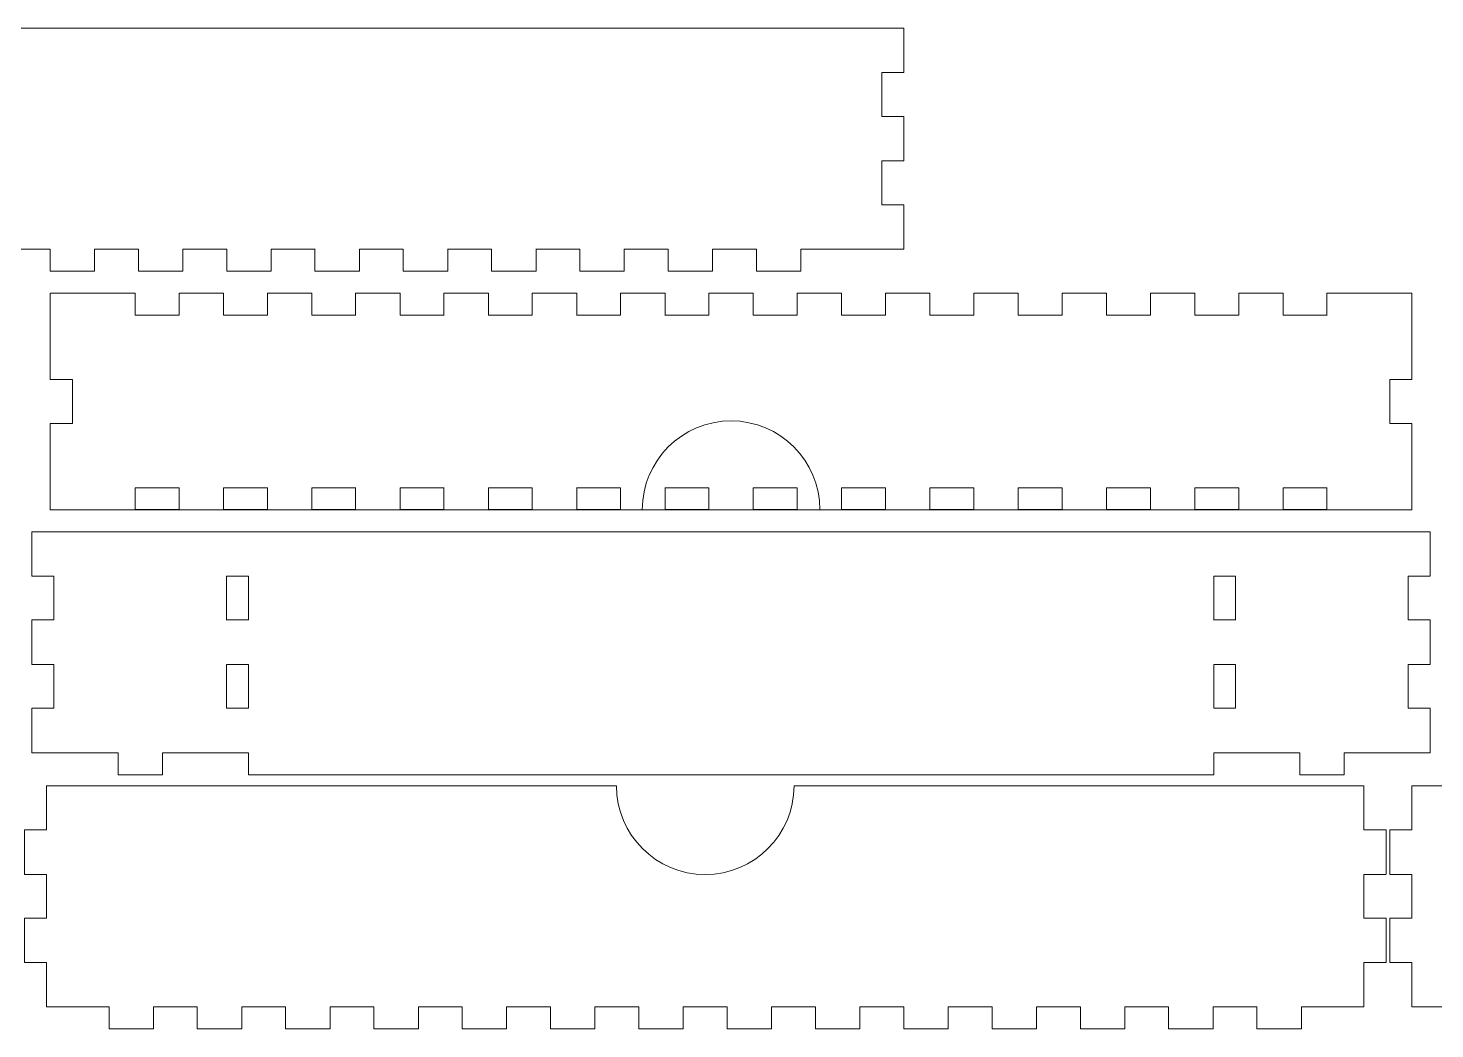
# Model space of a CAD drawing. Header units: millimetres. Extents: x 7 to 575, y 10 to 325.
# Drawn here: x 198 to 389.2, y 21.5 to 157.6 of the extents above; entities that cross this region are included whole.
import ezdxf

# ---------------------------------------------------------------- set-up
doc = ezdxf.new("R2010")
doc.units = ezdxf.units.MM
doc.header["$MEASUREMENT"] = 0
doc.layers.add('Layer 1', color=7, linetype='Continuous', lineweight=0)

msp = doc.modelspace()

# ---------------------------------------------------------------- linework, layer by layer
at = {"layer": 'Layer 1', "color": 18, "lineweight": 5, "true_color": 0x000000}
for p, q in [((201.06, 121.53), (201.06, 118.53)), ((201.08, 121.55), (204.08, 121.55)), ((383.08, 121.55), (386.08, 121.55)), ((201.06, 95.11), (201.06, 92.11)), ((201.06, 92.11), (386.1, 92.11))]:
    msp.add_line(p, q, dxfattribs=at)
for points, knots in [([(190.05, 127.52), (190.05, 127.52), (201.03, 127.52), (201.03, 127.52), (201.05, 127.52), (201.03, 127.54), (201.03, 127.52), (201.03, 127.52), (201.03, 124.54), (201.03, 124.54), (201.03, 124.53), (201.04, 124.52), (201.05, 124.52), (201.05, 124.52), (207.05, 124.52), (207.05, 124.52), (207.06, 124.52), (207.07, 124.53), (207.07, 124.54), (207.07, 124.54), (207.07, 127.52), (207.07, 127.52), (207.07, 127.54), (207.05, 127.52), (207.07, 127.52), (207.07, 127.52), (213.03, 127.52), (213.03, 127.52), (213.05, 127.52), (213.03, 127.54), (213.03, 127.52), (213.03, 127.52), (213.03, 124.54), (213.03, 124.54), (213.03, 124.53), (213.04, 124.52), (213.05, 124.52), (213.05, 124.52), (219.05, 124.52), (219.05, 124.52), (219.06, 124.52), (219.07, 124.53), (219.07, 124.54), (219.07, 124.54), (219.07, 127.52), (219.07, 127.52), (219.07, 127.54), (219.05, 127.52), (219.07, 127.52), (219.07, 127.52), (225.03, 127.52), (225.03, 127.52), (225.05, 127.52), (225.03, 127.54), (225.03, 127.52), (225.03, 127.52), (225.03, 124.54), (225.03, 124.54), (225.03, 124.53), (225.04, 124.52), (225.05, 124.52), (225.05, 124.52), (231.05, 124.52), (231.05, 124.52), (231.06, 124.52), (231.07, 124.53), (231.07, 124.54), (231.07, 124.54), (231.07, 127.52), (231.07, 127.52), (231.07, 127.54), (231.05, 127.52), (231.07, 127.52), (231.07, 127.52), (237.03, 127.52), (237.03, 127.52), (237.05, 127.52), (237.03, 127.54), (237.03, 127.52), (237.03, 127.52), (237.03, 124.54), (237.03, 124.54), (237.03, 124.53), (237.04, 124.52), (237.05, 124.52), (237.05, 124.52), (243.05, 124.52), (243.05, 124.52), (243.06, 124.52), (243.07, 124.53), (243.07, 124.54), (243.07, 124.54), (243.07, 127.52), (243.07, 127.52), (243.07, 127.54), (243.05, 127.52), (243.07, 127.52), (243.07, 127.52), (249.03, 127.52), (249.03, 127.52), (249.05, 127.52), (249.03, 127.54), (249.03, 127.52), (249.03, 127.52), (249.03, 124.54), (249.03, 124.54), (249.03, 124.53), (249.04, 124.52), (249.05, 124.52), (249.05, 124.52), (255.05, 124.52), (255.05, 124.52), (255.06, 124.52), (255.07, 124.53), (255.07, 124.54), (255.07, 124.54), (255.07, 127.52), (255.07, 127.52), (255.07, 127.54), (255.05, 127.52), (255.07, 127.52), (255.07, 127.52), (261.03, 127.52), (261.03, 127.52), (261.05, 127.52), (261.03, 127.54), (261.03, 127.52), (261.03, 127.52), (261.03, 124.54), (261.03, 124.54), (261.03, 124.53), (261.04, 124.52), (261.05, 124.52), (261.05, 124.52), (267.05, 124.52), (267.05, 124.52), (267.06, 124.52), (267.07, 124.53), (267.07, 124.54), (267.07, 124.54), (267.07, 127.52), (267.07, 127.52), (267.07, 127.54), (267.05, 127.52), (267.07, 127.52), (267.07, 127.52), (273.03, 127.52), (273.03, 127.52), (273.05, 127.52), (273.03, 127.54), (273.03, 127.52), (273.03, 127.52), (273.03, 124.54), (273.03, 124.54), (273.03, 124.53), (273.04, 124.52), (273.05, 124.52), (273.05, 124.52), (279.05, 124.52), (279.05, 124.52), (279.06, 124.52), (279.07, 124.53), (279.07, 124.54), (279.07, 124.54), (279.07, 127.52), (279.07, 127.52), (279.07, 127.54), (279.05, 127.52), (279.07, 127.52), (279.07, 127.52), (285.03, 127.52), (285.03, 127.52), (285.05, 127.52), (285.03, 127.54), (285.03, 127.52), (285.03, 127.52), (285.03, 124.54), (285.03, 124.54), (285.03, 124.53), (285.04, 124.52), (285.05, 124.52), (285.05, 124.52), (291.05, 124.52), (291.05, 124.52), (291.06, 124.52), (291.07, 124.53), (291.07, 124.54), (291.07, 124.54), (291.07, 127.52), (291.07, 127.52), (291.07, 127.54), (291.05, 127.52), (291.07, 127.52), (291.07, 127.52), (297.03, 127.52), (297.03, 127.52), (297.05, 127.52), (297.03, 127.54), (297.03, 127.52), (297.03, 127.52), (297.03, 124.54), (297.03, 124.54), (297.03, 124.53), (297.04, 124.52), (297.05, 124.52), (297.05, 124.52), (303.05, 124.52), (303.05, 124.52), (303.06, 124.52), (303.07, 124.53), (303.07, 124.54), (303.07, 124.54), (303.07, 127.52), (303.07, 127.52), (303.07, 127.54), (303.05, 127.52), (303.07, 127.52), (303.07, 127.52), (314.05, 127.52), (314.05, 127.52), (314.05, 127.52), (317.05, 127.52), (317.05, 127.52), (317.06, 127.52), (317.07, 127.53), (317.07, 127.54), (317.07, 127.54), (317.07, 133.54), (317.07, 133.54), (317.07, 133.55), (317.06, 133.56), (317.05, 133.56), (317.05, 133.56), (314.07, 133.56), (314.07, 133.56), (314.05, 133.56), (314.07, 133.54), (314.07, 133.56), (314.07, 133.56), (314.07, 139.52), (314.07, 139.52), (314.07, 139.54), (314.05, 139.52), (314.07, 139.52), (314.07, 139.52), (317.05, 139.52), (317.05, 139.52), (317.06, 139.52), (317.07, 139.53), (317.07, 139.54), (317.07, 139.54), (317.07, 145.54), (317.07, 145.54), (317.07, 145.55), (317.06, 145.56), (317.05, 145.56), (317.05, 145.56), (314.07, 145.56), (314.07, 145.56), (314.05, 145.56), (314.07, 145.54), (314.07, 145.56), (314.07, 145.56), (314.07, 151.52), (314.07, 151.52), (314.07, 151.54), (314.05, 151.52), (314.07, 151.52), (314.07, 151.52), (317.05, 151.52), (317.05, 151.52), (317.06, 151.52), (317.07, 151.53), (317.07, 151.54), (317.07, 151.54), (317.07, 157.54), (317.07, 157.54), (317.07, 157.55), (317.06, 157.56), (317.05, 157.56), (317.05, 157.56), (314.05, 157.56), (314.05, 157.56), (314.05, 157.56), (190.05, 157.56), (190.05, 157.56), (190.05, 157.56), (187.05, 157.56), (187.05, 157.56), (187.04, 157.56), (187.03, 157.55), (187.03, 157.54), (187.03, 157.54), (187.03, 151.54), (187.03, 151.54), (187.03, 151.53), (187.04, 151.52), (187.05, 151.52), (187.05, 151.52), (190.03, 151.52), (190.03, 151.52), (190.05, 151.52), (190.03, 151.54), (190.03, 151.52), (190.03, 151.52), (190.03, 145.56), (190.03, 145.56), (190.03, 145.54), (190.05, 145.56), (190.03, 145.56), (190.03, 145.56), (187.05, 145.56), (187.05, 145.56), (187.04, 145.56), (187.03, 145.55), (187.03, 145.54), (187.03, 145.54), (187.03, 139.54), (187.03, 139.54), (187.03, 139.53), (187.04, 139.52), (187.05, 139.52), (187.05, 139.52), (190.03, 139.52), (190.03, 139.52), (190.05, 139.52), (190.03, 139.54), (190.03, 139.52), (190.03, 139.52), (190.03, 133.56), (190.03, 133.56), (190.03, 133.54), (190.05, 133.56), (190.03, 133.56), (190.03, 133.56), (187.05, 133.56), (187.05, 133.56), (187.04, 133.56), (187.03, 133.55), (187.03, 133.54), (187.03, 133.54), (187.03, 127.54), (187.03, 127.54), (187.03, 127.53), (187.04, 127.52), (187.05, 127.52), (187.05, 127.52), (190.05, 127.52), (190.05, 127.52)], [0, 0, 0, 0, 1, 1, 1, 2, 2, 2, 3, 3, 3, 4, 4, 4, 5, 5, 5, 6, 6, 6, 7, 7, 7, 8, 8, 8, 9, 9, 9, 10, 10, 10, 11, 11, 11, 12, 12, 12, 13, 13, 13, 14, 14, 14, 15, 15, 15, 16, 16, 16, 17, 17, 17, 18, 18, 18, 19, 19, 19, 20, 20, 20, 21, 21, 21, 22, 22, 22, 23, 23, 23, 24, 24, 24, 25, 25, 25, 26, 26, 26, 27, 27, 27, 28, 28, 28, 29, 29, 29, 30, 30, 30, 31, 31, 31, 32, 32, 32, 33, 33, 33, 34, 34, 34, 35, 35, 35, 36, 36, 36, 37, 37, 37, 38, 38, 38, 39, 39, 39, 40, 40, 40, 41, 41, 41, 42, 42, 42, 43, 43, 43, 44, 44, 44, 45, 45, 45, 46, 46, 46, 47, 47, 47, 48, 48, 48, 49, 49, 49, 50, 50, 50, 51, 51, 51, 52, 52, 52, 53, 53, 53, 54, 54, 54, 55, 55, 55, 56, 56, 56, 57, 57, 57, 58, 58, 58, 59, 59, 59, 60, 60, 60, 61, 61, 61, 62, 62, 62, 63, 63, 63, 64, 64, 64, 65, 65, 65, 66, 66, 66, 67, 67, 67, 68, 68, 68, 69, 69, 69, 70, 70, 70, 71, 71, 71, 72, 72, 72, 73, 73, 73, 74, 74, 74, 75, 75, 75, 76, 76, 76, 77, 77, 77, 78, 78, 78, 79, 79, 79, 80, 80, 80, 81, 81, 81, 82, 82, 82, 83, 83, 83, 84, 84, 84, 85, 85, 85, 86, 86, 86, 87, 87, 87, 88, 88, 88, 89, 89, 89, 90, 90, 90, 91, 91, 91, 92, 92, 92, 93, 93, 93, 94, 94, 94, 95, 95, 95, 96, 96, 96, 97, 97, 97, 98, 98, 98, 99, 99, 99, 100, 100, 100, 101, 101, 101, 102, 102, 102, 103, 103, 103, 104, 104, 104, 105, 105, 105, 106, 106, 106, 107, 107, 107, 108, 108, 108, 109, 109, 109, 110, 110, 110, 111, 111, 111, 112, 112, 112, 113, 113, 113, 114, 114, 114, 115, 115, 115, 116, 116, 116, 116]), ([(383.08, 121.55), (383.08, 121.55), (374.58, 121.55), (374.58, 121.55), (374.57, 121.55), (374.56, 121.54), (374.56, 121.53), (374.56, 121.53), (374.56, 118.55), (374.56, 118.55), (374.56, 118.53), (374.58, 118.55), (374.56, 118.55), (374.56, 118.55), (368.6, 118.55), (368.6, 118.55), (368.58, 118.55), (368.6, 118.53), (368.6, 118.55), (368.6, 118.55), (368.6, 121.53), (368.6, 121.53), (368.6, 121.54), (368.59, 121.55), (368.58, 121.55), (368.58, 121.55), (362.58, 121.55), (362.58, 121.55), (362.57, 121.55), (362.56, 121.54), (362.56, 121.53), (362.56, 121.53), (362.56, 118.55), (362.56, 118.55), (362.56, 118.53), (362.58, 118.55), (362.56, 118.55), (362.56, 118.55), (356.6, 118.55), (356.6, 118.55), (356.58, 118.55), (356.6, 118.53), (356.6, 118.55), (356.6, 118.55), (356.6, 121.53), (356.6, 121.53), (356.6, 121.54), (356.59, 121.55), (356.58, 121.55), (356.58, 121.55), (350.58, 121.55), (350.58, 121.55), (350.57, 121.55), (350.56, 121.54), (350.56, 121.53), (350.56, 121.53), (350.56, 118.55), (350.56, 118.55), (350.56, 118.53), (350.58, 118.55), (350.56, 118.55), (350.56, 118.55), (344.6, 118.55), (344.6, 118.55), (344.58, 118.55), (344.6, 118.53), (344.6, 118.55), (344.6, 118.55), (344.6, 121.53), (344.6, 121.53), (344.6, 121.54), (344.59, 121.55), (344.58, 121.55), (344.58, 121.55), (338.58, 121.55), (338.58, 121.55), (338.57, 121.55), (338.56, 121.54), (338.56, 121.53), (338.56, 121.53), (338.56, 118.55), (338.56, 118.55), (338.56, 118.53), (338.58, 118.55), (338.56, 118.55), (338.56, 118.55), (332.6, 118.55), (332.6, 118.55), (332.58, 118.55), (332.6, 118.53), (332.6, 118.55), (332.6, 118.55), (332.6, 121.53), (332.6, 121.53), (332.6, 121.54), (332.59, 121.55), (332.58, 121.55), (332.58, 121.55), (326.58, 121.55), (326.58, 121.55), (326.57, 121.55), (326.56, 121.54), (326.56, 121.53), (326.56, 121.53), (326.56, 118.55), (326.56, 118.55), (326.56, 118.53), (326.58, 118.55), (326.56, 118.55), (326.56, 118.55), (320.6, 118.55), (320.6, 118.55), (320.58, 118.55), (320.6, 118.53), (320.6, 118.55), (320.6, 118.55), (320.6, 121.53), (320.6, 121.53), (320.6, 121.54), (320.59, 121.55), (320.58, 121.55), (320.58, 121.55), (314.58, 121.55), (314.58, 121.55), (314.57, 121.55), (314.56, 121.54), (314.56, 121.53), (314.56, 121.53), (314.56, 118.55), (314.56, 118.55), (314.56, 118.53), (314.58, 118.55), (314.56, 118.55), (314.56, 118.55), (308.6, 118.55), (308.6, 118.55), (308.58, 118.55), (308.6, 118.53), (308.6, 118.55), (308.6, 118.55), (308.6, 121.53), (308.6, 121.53), (308.6, 121.54), (308.59, 121.55), (308.58, 121.55), (308.58, 121.55), (302.58, 121.55), (302.58, 121.55), (302.57, 121.55), (302.56, 121.54), (302.56, 121.53), (302.56, 121.53), (302.56, 118.55), (302.56, 118.55), (302.56, 118.53), (302.58, 118.55), (302.56, 118.55), (302.56, 118.55), (296.6, 118.55), (296.6, 118.55), (296.58, 118.55), (296.6, 118.53), (296.6, 118.55), (296.6, 118.55), (296.6, 121.53), (296.6, 121.53), (296.6, 121.54), (296.59, 121.55), (296.58, 121.55), (296.58, 121.55), (290.58, 121.55), (290.58, 121.55), (290.57, 121.55), (290.56, 121.54), (290.56, 121.53), (290.56, 121.53), (290.56, 118.55), (290.56, 118.55), (290.56, 118.53), (290.58, 118.55), (290.56, 118.55), (290.56, 118.55), (284.6, 118.55), (284.6, 118.55), (284.58, 118.55), (284.6, 118.53), (284.6, 118.55), (284.6, 118.55), (284.6, 121.53), (284.6, 121.53), (284.6, 121.54), (284.59, 121.55), (284.58, 121.55), (284.58, 121.55), (278.58, 121.55), (278.58, 121.55), (278.57, 121.55), (278.56, 121.54), (278.56, 121.53), (278.56, 121.53), (278.56, 118.55), (278.56, 118.55), (278.56, 118.53), (278.58, 118.55), (278.56, 118.55), (278.56, 118.55), (272.6, 118.55), (272.6, 118.55), (272.58, 118.55), (272.6, 118.53), (272.6, 118.55), (272.6, 118.55), (272.6, 121.53), (272.6, 121.53), (272.6, 121.54), (272.59, 121.55), (272.58, 121.55), (272.58, 121.55), (266.58, 121.55), (266.58, 121.55), (266.57, 121.55), (266.56, 121.54), (266.56, 121.53), (266.56, 121.53), (266.56, 118.55), (266.56, 118.55), (266.56, 118.53), (266.58, 118.55), (266.56, 118.55), (266.56, 118.55), (260.6, 118.55), (260.6, 118.55), (260.58, 118.55), (260.6, 118.53), (260.6, 118.55), (260.6, 118.55), (260.6, 121.53), (260.6, 121.53), (260.6, 121.54), (260.59, 121.55), (260.58, 121.55), (260.58, 121.55), (254.58, 121.55), (254.58, 121.55), (254.57, 121.55), (254.56, 121.54), (254.56, 121.53), (254.56, 121.53), (254.56, 118.55), (254.56, 118.55), (254.56, 118.53), (254.58, 118.55), (254.56, 118.55), (254.56, 118.55), (248.6, 118.55), (248.6, 118.55), (248.58, 118.55), (248.6, 118.53), (248.6, 118.55), (248.6, 118.55), (248.6, 121.53), (248.6, 121.53), (248.6, 121.54), (248.59, 121.55), (248.58, 121.55), (248.58, 121.55), (242.58, 121.55), (242.58, 121.55), (242.57, 121.55), (242.56, 121.54), (242.56, 121.53), (242.56, 121.53), (242.56, 118.55), (242.56, 118.55), (242.56, 118.53), (242.58, 118.55), (242.56, 118.55), (242.56, 118.55), (236.6, 118.55), (236.6, 118.55), (236.58, 118.55), (236.6, 118.53), (236.6, 118.55), (236.6, 118.55), (236.6, 121.53), (236.6, 121.53), (236.6, 121.54), (236.59, 121.55), (236.58, 121.55), (236.58, 121.55), (230.58, 121.55), (230.58, 121.55), (230.57, 121.55), (230.56, 121.54), (230.56, 121.53), (230.56, 121.53), (230.56, 118.55), (230.56, 118.55), (230.56, 118.53), (230.58, 118.55), (230.56, 118.55), (230.56, 118.55), (224.6, 118.55), (224.6, 118.55), (224.58, 118.55), (224.6, 118.53), (224.6, 118.55), (224.6, 118.55), (224.6, 121.53), (224.6, 121.53), (224.6, 121.54), (224.59, 121.55), (224.58, 121.55), (224.58, 121.55), (218.58, 121.55), (218.58, 121.55), (218.57, 121.55), (218.56, 121.54), (218.56, 121.53), (218.56, 121.53), (218.56, 118.55), (218.56, 118.55), (218.56, 118.53), (218.58, 118.55), (218.56, 118.55), (218.56, 118.55), (212.6, 118.55), (212.6, 118.55), (212.58, 118.55), (212.6, 118.53), (212.6, 118.55), (212.6, 118.55), (212.6, 121.53), (212.6, 121.53), (212.6, 121.54), (212.59, 121.55), (212.58, 121.55), (212.58, 121.55), (204.08, 121.55), (204.08, 121.55)], [0, 0, 0, 0, 1, 1, 1, 2, 2, 2, 3, 3, 3, 4, 4, 4, 5, 5, 5, 6, 6, 6, 7, 7, 7, 8, 8, 8, 9, 9, 9, 10, 10, 10, 11, 11, 11, 12, 12, 12, 13, 13, 13, 14, 14, 14, 15, 15, 15, 16, 16, 16, 17, 17, 17, 18, 18, 18, 19, 19, 19, 20, 20, 20, 21, 21, 21, 22, 22, 22, 23, 23, 23, 24, 24, 24, 25, 25, 25, 26, 26, 26, 27, 27, 27, 28, 28, 28, 29, 29, 29, 30, 30, 30, 31, 31, 31, 32, 32, 32, 33, 33, 33, 34, 34, 34, 35, 35, 35, 36, 36, 36, 37, 37, 37, 38, 38, 38, 39, 39, 39, 40, 40, 40, 41, 41, 41, 42, 42, 42, 43, 43, 43, 44, 44, 44, 45, 45, 45, 46, 46, 46, 47, 47, 47, 48, 48, 48, 49, 49, 49, 50, 50, 50, 51, 51, 51, 52, 52, 52, 53, 53, 53, 54, 54, 54, 55, 55, 55, 56, 56, 56, 57, 57, 57, 58, 58, 58, 59, 59, 59, 60, 60, 60, 61, 61, 61, 62, 62, 62, 63, 63, 63, 64, 64, 64, 65, 65, 65, 66, 66, 66, 67, 67, 67, 68, 68, 68, 69, 69, 69, 70, 70, 70, 71, 71, 71, 72, 72, 72, 73, 73, 73, 74, 74, 74, 75, 75, 75, 76, 76, 76, 77, 77, 77, 78, 78, 78, 79, 79, 79, 80, 80, 80, 81, 81, 81, 82, 82, 82, 83, 83, 83, 84, 84, 84, 85, 85, 85, 86, 86, 86, 87, 87, 87, 88, 88, 88, 89, 89, 89, 90, 90, 90, 91, 91, 91, 92, 92, 92, 93, 93, 93, 94, 94, 94, 95, 95, 95, 96, 96, 96, 97, 97, 97, 98, 98, 98, 99, 99, 99, 100, 100, 100, 101, 101, 101, 102, 102, 102, 103, 103, 103, 104, 104, 104, 105, 105, 105, 106, 106, 106, 107, 107, 107, 108, 108, 108, 109, 109, 109, 110, 110, 110, 111, 111, 111, 112, 112, 112, 113, 113, 113, 113]), ([(386.1, 92.11), (386.1, 92.11), (386.1, 95.11), (386.1, 95.11), (386.1, 95.11), (386.1, 103.82), (386.1, 103.82), (386.1, 103.83), (386.09, 103.84), (386.08, 103.84), (386.08, 103.84), (383.1, 103.84), (383.1, 103.84), (383.08, 103.84), (383.1, 103.82), (383.1, 103.84), (383.1, 103.84), (383.1, 109.8), (383.1, 109.8), (383.1, 109.82), (383.08, 109.8), (383.1, 109.8), (383.1, 109.8), (386.08, 109.8), (386.08, 109.8), (386.09, 109.8), (386.1, 109.81), (386.1, 109.82), (386.1, 109.82), (386.1, 118.53), (386.1, 118.53), (386.1, 118.53), (386.1, 121.53), (386.1, 121.53)], [0, 0, 0, 0, 1, 1, 1, 2, 2, 2, 3, 3, 3, 4, 4, 4, 5, 5, 5, 6, 6, 6, 7, 7, 7, 8, 8, 8, 9, 9, 9, 10, 10, 10, 11, 11, 11, 11]), ([(201.06, 118.53), (201.06, 118.53), (201.06, 109.82), (201.06, 109.82), (201.06, 109.81), (201.07, 109.8), (201.08, 109.8), (201.08, 109.8), (204.06, 109.8), (204.06, 109.8), (204.08, 109.8), (204.06, 109.82), (204.06, 109.8), (204.06, 109.8), (204.06, 103.84), (204.06, 103.84), (204.06, 103.82), (204.08, 103.84), (204.06, 103.84), (204.06, 103.84), (201.08, 103.84), (201.08, 103.84), (201.07, 103.84), (201.06, 103.83), (201.06, 103.82), (201.06, 103.82), (201.06, 95.11), (201.06, 95.11)], [0, 0, 0, 0, 1, 1, 1, 2, 2, 2, 3, 3, 3, 4, 4, 4, 5, 5, 5, 6, 6, 6, 7, 7, 7, 8, 8, 8, 9, 9, 9, 9]), ([(388.58, 83.08), (388.59, 83.08), (388.6, 83.09), (388.6, 83.1), (388.6, 83.1), (388.6, 89.1), (388.6, 89.1), (388.6, 89.11), (388.59, 89.12), (388.58, 89.12), (388.58, 89.12), (385.58, 89.12), (385.58, 89.12), (385.58, 89.12), (362.16, 89.12), (362.16, 89.12), (362.16, 89.12), (359.16, 89.12), (359.16, 89.12), (359.16, 89.12), (228, 89.12), (228, 89.12), (228, 89.12), (225, 89.12), (225, 89.12), (225, 89.12), (201.58, 89.12), (201.58, 89.12), (201.58, 89.12), (198.58, 89.12), (198.58, 89.12), (198.57, 89.12), (198.56, 89.11), (198.56, 89.1), (198.56, 89.1), (198.56, 83.1), (198.56, 83.1), (198.56, 83.09), (198.57, 83.08), (198.58, 83.08), (198.58, 83.08), (201.56, 83.08), (201.56, 83.08), (201.56, 83.08), (201.56, 77.12), (201.56, 77.12), (201.56, 77.12), (198.58, 77.12), (198.58, 77.12), (198.57, 77.12), (198.56, 77.11), (198.56, 77.1), (198.56, 77.1), (198.56, 71.1), (198.56, 71.1), (198.56, 71.09), (198.57, 71.08), (198.58, 71.08), (198.58, 71.08), (201.56, 71.08), (201.56, 71.08), (201.56, 71.08), (201.56, 65.12), (201.56, 65.12), (201.56, 65.12), (198.58, 65.12), (198.58, 65.12), (198.57, 65.12), (198.56, 65.11), (198.56, 65.1), (198.56, 65.1), (198.56, 59.1), (198.56, 59.1), (198.56, 59.09), (198.57, 59.08), (198.58, 59.08), (198.58, 59.08), (201.58, 59.08), (201.58, 59.08), (201.58, 59.08), (210.27, 59.08), (210.27, 59.08), (210.27, 59.08), (210.27, 56.1), (210.27, 56.1), (210.27, 56.09), (210.28, 56.08), (210.29, 56.08), (210.29, 56.08), (216.29, 56.08), (216.29, 56.08), (216.3, 56.08), (216.31, 56.09), (216.31, 56.1), (216.31, 56.1), (216.31, 59.08), (216.31, 59.08), (216.31, 59.08), (225, 59.08), (225, 59.08), (225, 59.08), (227.99, 59.08), (227.99, 59.08), (227.99, 59.08), (227.99, 56.08), (227.99, 56.08), (227.99, 56.08), (236.58, 56.08), (236.58, 56.08), (236.58, 56.08), (242.58, 56.08), (242.58, 56.08), (242.58, 56.08), (248.58, 56.08), (248.58, 56.08), (248.58, 56.08), (254.58, 56.08), (254.58, 56.08), (254.58, 56.08), (260.58, 56.08), (260.58, 56.08), (260.58, 56.08), (266.58, 56.08), (266.58, 56.08), (266.58, 56.08), (272.58, 56.08), (272.58, 56.08), (272.58, 56.08), (278.58, 56.08), (278.58, 56.08), (278.58, 56.08), (284.58, 56.08), (284.58, 56.08), (284.58, 56.08), (290.58, 56.08), (290.58, 56.08), (290.58, 56.08), (296.58, 56.08), (296.58, 56.08), (296.58, 56.08), (302.58, 56.08), (302.58, 56.08), (302.58, 56.08), (308.58, 56.08), (308.58, 56.08), (308.58, 56.08), (314.58, 56.08), (314.58, 56.08), (314.58, 56.08), (320.58, 56.08), (320.58, 56.08), (320.58, 56.08), (326.58, 56.08), (326.58, 56.08), (326.58, 56.08), (332.58, 56.08), (332.58, 56.08), (332.58, 56.08), (338.58, 56.08), (338.58, 56.08), (338.58, 56.08), (344.58, 56.08), (344.58, 56.08), (344.58, 56.08), (350.58, 56.08), (350.58, 56.08), (350.58, 56.08), (359.18, 56.08), (359.18, 56.08), (359.18, 56.08), (359.18, 59.08), (359.18, 59.08), (359.18, 59.08), (362.16, 59.08), (362.16, 59.08), (362.16, 59.08), (370.85, 59.08), (370.85, 59.08), (370.85, 59.08), (370.85, 56.1), (370.85, 56.1), (370.85, 56.09), (370.86, 56.08), (370.87, 56.08), (370.87, 56.08), (376.87, 56.08), (376.87, 56.08), (376.88, 56.08), (376.89, 56.09), (376.89, 56.1), (376.89, 56.1), (376.89, 59.08), (376.89, 59.08), (376.89, 59.08), (385.58, 59.08), (385.58, 59.08), (385.58, 59.08), (388.58, 59.08), (388.58, 59.08), (388.59, 59.08), (388.6, 59.09), (388.6, 59.1), (388.6, 59.1), (388.6, 65.1), (388.6, 65.1), (388.6, 65.11), (388.59, 65.12), (388.58, 65.12), (388.58, 65.12), (385.6, 65.12), (385.6, 65.12), (385.6, 65.12), (385.6, 71.08), (385.6, 71.08), (385.6, 71.08), (388.58, 71.08), (388.58, 71.08), (388.59, 71.08), (388.6, 71.09), (388.6, 71.1), (388.6, 71.1), (388.6, 77.1), (388.6, 77.1), (388.6, 77.11), (388.59, 77.12), (388.58, 77.12), (388.58, 77.12), (385.6, 77.12), (385.6, 77.12), (385.6, 77.12), (385.6, 83.08), (385.6, 83.08), (385.6, 83.08), (388.58, 83.08), (388.58, 83.08)], [0, 0, 0, 0, 1, 1, 1, 2, 2, 2, 3, 3, 3, 4, 4, 4, 5, 5, 5, 6, 6, 6, 7, 7, 7, 8, 8, 8, 9, 9, 9, 10, 10, 10, 11, 11, 11, 12, 12, 12, 13, 13, 13, 14, 14, 14, 15, 15, 15, 16, 16, 16, 17, 17, 17, 18, 18, 18, 19, 19, 19, 20, 20, 20, 21, 21, 21, 22, 22, 22, 23, 23, 23, 24, 24, 24, 25, 25, 25, 26, 26, 26, 27, 27, 27, 28, 28, 28, 29, 29, 29, 30, 30, 30, 31, 31, 31, 32, 32, 32, 33, 33, 33, 34, 34, 34, 35, 35, 35, 36, 36, 36, 37, 37, 37, 38, 38, 38, 39, 39, 39, 40, 40, 40, 41, 41, 41, 42, 42, 42, 43, 43, 43, 44, 44, 44, 45, 45, 45, 46, 46, 46, 47, 47, 47, 48, 48, 48, 49, 49, 49, 50, 50, 50, 51, 51, 51, 52, 52, 52, 53, 53, 53, 54, 54, 54, 55, 55, 55, 56, 56, 56, 57, 57, 57, 58, 58, 58, 59, 59, 59, 60, 60, 60, 61, 61, 61, 62, 62, 62, 63, 63, 63, 64, 64, 64, 65, 65, 65, 66, 66, 66, 67, 67, 67, 68, 68, 68, 69, 69, 69, 70, 70, 70, 71, 71, 71, 72, 72, 72, 73, 73, 73, 74, 74, 74, 75, 75, 75, 76, 76, 76, 77, 77, 77, 78, 78, 78, 78]), ([(382.56, 42.54), (382.57, 42.54), (382.58, 42.55), (382.58, 42.56), (382.58, 42.56), (382.58, 48.56), (382.58, 48.56), (382.58, 48.57), (382.57, 48.58), (382.56, 48.58), (382.56, 48.58), (379.58, 48.58), (379.58, 48.58), (379.58, 48.58), (379.58, 54.56), (379.58, 54.56), (379.58, 54.57), (379.57, 54.58), (379.56, 54.58), (379.56, 54.58), (302.13, 54.58), (302.13, 54.58), (302.13, 47.92), (296.72, 42.51), (290.06, 42.51), (283.4, 42.51), (277.99, 47.92), (277.99, 54.58), (277.99, 54.58), (200.56, 54.58), (200.56, 54.58), (200.55, 54.58), (200.54, 54.57), (200.54, 54.56), (200.54, 54.56), (200.54, 48.58), (200.54, 48.58), (200.54, 48.58), (197.56, 48.58), (197.56, 48.58), (197.55, 48.58), (197.54, 48.57), (197.54, 48.56), (197.54, 48.56), (197.54, 42.56), (197.54, 42.56), (197.54, 42.55), (197.55, 42.54), (197.56, 42.54), (197.56, 42.54), (200.54, 42.54), (200.54, 42.54), (200.54, 42.54), (200.54, 36.58), (200.54, 36.58), (200.54, 36.58), (197.56, 36.58), (197.56, 36.58), (197.55, 36.58), (197.54, 36.57), (197.54, 36.56), (197.54, 36.56), (197.54, 30.56), (197.54, 30.56), (197.54, 30.55), (197.55, 30.54), (197.56, 30.54), (197.56, 30.54), (200.54, 30.54), (200.54, 30.54), (200.54, 30.54), (200.54, 24.56), (200.54, 24.56), (200.54, 24.55), (200.55, 24.54), (200.56, 24.54), (200.56, 24.54), (209.04, 24.54), (209.04, 24.54), (209.04, 24.54), (209.04, 21.56), (209.04, 21.56), (209.04, 21.55), (209.05, 21.54), (209.06, 21.54), (209.06, 21.54), (215.06, 21.54), (215.06, 21.54), (215.07, 21.54), (215.08, 21.55), (215.08, 21.56), (215.08, 21.56), (215.08, 24.54), (215.08, 24.54), (215.08, 24.54), (221.04, 24.54), (221.04, 24.54), (221.04, 24.54), (221.04, 21.56), (221.04, 21.56), (221.04, 21.55), (221.05, 21.54), (221.06, 21.54), (221.06, 21.54), (227.06, 21.54), (227.06, 21.54), (227.07, 21.54), (227.08, 21.55), (227.08, 21.56), (227.08, 21.56), (227.08, 24.54), (227.08, 24.54), (227.08, 24.54), (233.04, 24.54), (233.04, 24.54), (233.04, 24.54), (233.04, 21.56), (233.04, 21.56), (233.04, 21.55), (233.05, 21.54), (233.06, 21.54), (233.06, 21.54), (239.06, 21.54), (239.06, 21.54), (239.07, 21.54), (239.08, 21.55), (239.08, 21.56), (239.08, 21.56), (239.08, 24.54), (239.08, 24.54), (239.08, 24.54), (245.04, 24.54), (245.04, 24.54), (245.04, 24.54), (245.04, 21.56), (245.04, 21.56), (245.04, 21.55), (245.05, 21.54), (245.06, 21.54), (245.06, 21.54), (251.06, 21.54), (251.06, 21.54), (251.07, 21.54), (251.08, 21.55), (251.08, 21.56), (251.08, 21.56), (251.08, 24.54), (251.08, 24.54), (251.08, 24.54), (257.04, 24.54), (257.04, 24.54), (257.04, 24.54), (257.04, 21.56), (257.04, 21.56), (257.04, 21.55), (257.05, 21.54), (257.06, 21.54), (257.06, 21.54), (263.06, 21.54), (263.06, 21.54), (263.07, 21.54), (263.08, 21.55), (263.08, 21.56), (263.08, 21.56), (263.08, 24.54), (263.08, 24.54), (263.08, 24.54), (269.04, 24.54), (269.04, 24.54), (269.04, 24.54), (269.04, 21.56), (269.04, 21.56), (269.04, 21.55), (269.05, 21.54), (269.06, 21.54), (269.06, 21.54), (275.06, 21.54), (275.06, 21.54), (275.07, 21.54), (275.08, 21.55), (275.08, 21.56), (275.08, 21.56), (275.08, 24.54), (275.08, 24.54), (275.08, 24.54), (281.04, 24.54), (281.04, 24.54), (281.04, 24.54), (281.04, 21.56), (281.04, 21.56), (281.04, 21.55), (281.05, 21.54), (281.06, 21.54), (281.06, 21.54), (287.06, 21.54), (287.06, 21.54), (287.07, 21.54), (287.08, 21.55), (287.08, 21.56), (287.08, 21.56), (287.08, 24.54), (287.08, 24.54), (287.08, 24.54), (293.04, 24.54), (293.04, 24.54), (293.04, 24.54), (293.04, 21.56), (293.04, 21.56), (293.04, 21.55), (293.05, 21.54), (293.06, 21.54), (293.06, 21.54), (299.06, 21.54), (299.06, 21.54), (299.07, 21.54), (299.08, 21.55), (299.08, 21.56), (299.08, 21.56), (299.08, 24.54), (299.08, 24.54), (299.08, 24.54), (305.04, 24.54), (305.04, 24.54), (305.04, 24.54), (305.04, 21.56), (305.04, 21.56), (305.04, 21.55), (305.05, 21.54), (305.06, 21.54), (305.06, 21.54), (311.06, 21.54), (311.06, 21.54), (311.07, 21.54), (311.08, 21.55), (311.08, 21.56), (311.08, 21.56), (311.08, 24.54), (311.08, 24.54), (311.08, 24.54), (317.04, 24.54), (317.04, 24.54), (317.04, 24.54), (317.04, 21.56), (317.04, 21.56), (317.04, 21.55), (317.05, 21.54), (317.06, 21.54), (317.06, 21.54), (323.06, 21.54), (323.06, 21.54), (323.07, 21.54), (323.08, 21.55), (323.08, 21.56), (323.08, 21.56), (323.08, 24.54), (323.08, 24.54), (323.08, 24.54), (329.04, 24.54), (329.04, 24.54), (329.04, 24.54), (329.04, 21.56), (329.04, 21.56), (329.04, 21.55), (329.05, 21.54), (329.06, 21.54), (329.06, 21.54), (335.06, 21.54), (335.06, 21.54), (335.07, 21.54), (335.08, 21.55), (335.08, 21.56), (335.08, 21.56), (335.08, 24.54), (335.08, 24.54), (335.08, 24.54), (341.04, 24.54), (341.04, 24.54), (341.04, 24.54), (341.04, 21.56), (341.04, 21.56), (341.04, 21.55), (341.05, 21.54), (341.06, 21.54), (341.06, 21.54), (347.06, 21.54), (347.06, 21.54), (347.07, 21.54), (347.08, 21.55), (347.08, 21.56), (347.08, 21.56), (347.08, 24.54), (347.08, 24.54), (347.08, 24.54), (353.04, 24.54), (353.04, 24.54), (353.04, 24.54), (353.04, 21.56), (353.04, 21.56), (353.04, 21.55), (353.05, 21.54), (353.06, 21.54), (353.06, 21.54), (359.06, 21.54), (359.06, 21.54), (359.07, 21.54), (359.08, 21.55), (359.08, 21.56), (359.08, 21.56), (359.08, 24.54), (359.08, 24.54), (359.08, 24.54), (365.04, 24.54), (365.04, 24.54), (365.04, 24.54), (365.04, 21.56), (365.04, 21.56), (365.04, 21.55), (365.05, 21.54), (365.06, 21.54), (365.06, 21.54), (371.06, 21.54), (371.06, 21.54), (371.07, 21.54), (371.08, 21.55), (371.08, 21.56), (371.08, 21.56), (371.08, 24.54), (371.08, 24.54), (371.08, 24.54), (379.56, 24.54), (379.56, 24.54), (379.57, 24.54), (379.58, 24.55), (379.58, 24.56), (379.58, 24.56), (379.58, 30.54), (379.58, 30.54), (379.58, 30.54), (382.56, 30.54), (382.56, 30.54), (382.57, 30.54), (382.58, 30.55), (382.58, 30.56), (382.58, 30.56), (382.58, 36.56), (382.58, 36.56), (382.58, 36.57), (382.57, 36.58), (382.56, 36.58), (382.56, 36.58), (379.58, 36.58), (379.58, 36.58), (379.58, 36.58), (379.58, 42.54), (379.58, 42.54), (379.58, 42.54), (382.56, 42.54), (382.56, 42.54)], [0, 0, 0, 0, 1, 1, 1, 2, 2, 2, 3, 3, 3, 4, 4, 4, 5, 5, 5, 6, 6, 6, 7, 7, 7, 8, 8, 8, 9, 9, 9, 10, 10, 10, 11, 11, 11, 12, 12, 12, 13, 13, 13, 14, 14, 14, 15, 15, 15, 16, 16, 16, 17, 17, 17, 18, 18, 18, 19, 19, 19, 20, 20, 20, 21, 21, 21, 22, 22, 22, 23, 23, 23, 24, 24, 24, 25, 25, 25, 26, 26, 26, 27, 27, 27, 28, 28, 28, 29, 29, 29, 30, 30, 30, 31, 31, 31, 32, 32, 32, 33, 33, 33, 34, 34, 34, 35, 35, 35, 36, 36, 36, 37, 37, 37, 38, 38, 38, 39, 39, 39, 40, 40, 40, 41, 41, 41, 42, 42, 42, 43, 43, 43, 44, 44, 44, 45, 45, 45, 46, 46, 46, 47, 47, 47, 48, 48, 48, 49, 49, 49, 50, 50, 50, 51, 51, 51, 52, 52, 52, 53, 53, 53, 54, 54, 54, 55, 55, 55, 56, 56, 56, 57, 57, 57, 58, 58, 58, 59, 59, 59, 60, 60, 60, 61, 61, 61, 62, 62, 62, 63, 63, 63, 64, 64, 64, 65, 65, 65, 66, 66, 66, 67, 67, 67, 68, 68, 68, 69, 69, 69, 70, 70, 70, 71, 71, 71, 72, 72, 72, 73, 73, 73, 74, 74, 74, 75, 75, 75, 76, 76, 76, 77, 77, 77, 78, 78, 78, 79, 79, 79, 80, 80, 80, 81, 81, 81, 82, 82, 82, 83, 83, 83, 84, 84, 84, 85, 85, 85, 86, 86, 86, 87, 87, 87, 88, 88, 88, 89, 89, 89, 90, 90, 90, 91, 91, 91, 92, 92, 92, 93, 93, 93, 94, 94, 94, 95, 95, 95, 96, 96, 96, 97, 97, 97, 98, 98, 98, 99, 99, 99, 100, 100, 100, 101, 101, 101, 102, 102, 102, 103, 103, 103, 104, 104, 104, 105, 105, 105, 106, 106, 106, 107, 107, 107, 108, 108, 108, 109, 109, 109, 110, 110, 110, 111, 111, 111, 112, 112, 112, 113, 113, 113, 114, 114, 114, 115, 115, 115, 116, 116, 116, 117, 117, 117, 118, 118, 118, 119, 119, 119, 119]), ([(568.1, 42.54), (568.11, 42.54), (568.12, 42.55), (568.12, 42.56), (568.12, 42.56), (568.12, 48.56), (568.12, 48.56), (568.12, 48.57), (568.11, 48.58), (568.1, 48.58), (568.1, 48.58), (565.12, 48.58), (565.12, 48.58), (565.12, 48.58), (565.12, 54.56), (565.12, 54.56), (565.12, 54.57), (565.11, 54.58), (565.1, 54.58), (565.1, 54.58), (487.67, 54.58), (487.67, 54.58), (487.67, 47.92), (482.26, 42.51), (475.6, 42.51), (468.94, 42.51), (463.53, 47.92), (463.53, 54.58), (463.53, 54.58), (386.1, 54.58), (386.1, 54.58), (386.09, 54.58), (386.08, 54.57), (386.08, 54.56), (386.08, 54.56), (386.08, 48.58), (386.08, 48.58), (386.08, 48.58), (383.1, 48.58), (383.1, 48.58), (383.09, 48.58), (383.08, 48.57), (383.08, 48.56), (383.08, 48.56), (383.08, 42.56), (383.08, 42.56), (383.08, 42.55), (383.09, 42.54), (383.1, 42.54), (383.1, 42.54), (386.08, 42.54), (386.08, 42.54), (386.08, 42.54), (386.08, 36.58), (386.08, 36.58), (386.08, 36.58), (383.1, 36.58), (383.1, 36.58), (383.09, 36.58), (383.08, 36.57), (383.08, 36.56), (383.08, 36.56), (383.08, 30.56), (383.08, 30.56), (383.08, 30.55), (383.09, 30.54), (383.1, 30.54), (383.1, 30.54), (386.08, 30.54), (386.08, 30.54), (386.08, 30.54), (386.08, 24.56), (386.08, 24.56), (386.08, 24.55), (386.09, 24.54), (386.1, 24.54), (386.1, 24.54), (394.58, 24.54), (394.58, 24.54), (394.58, 24.54), (394.58, 21.56), (394.58, 21.56), (394.58, 21.55), (394.59, 21.54), (394.6, 21.54), (394.6, 21.54), (400.6, 21.54), (400.6, 21.54), (400.61, 21.54), (400.62, 21.55), (400.62, 21.56), (400.62, 21.56), (400.62, 24.54), (400.62, 24.54), (400.62, 24.54), (406.58, 24.54), (406.58, 24.54), (406.58, 24.54), (406.58, 21.56), (406.58, 21.56), (406.58, 21.55), (406.59, 21.54), (406.6, 21.54), (406.6, 21.54), (412.6, 21.54), (412.6, 21.54), (412.61, 21.54), (412.62, 21.55), (412.62, 21.56), (412.62, 21.56), (412.62, 24.54), (412.62, 24.54), (412.62, 24.54), (418.58, 24.54), (418.58, 24.54), (418.58, 24.54), (418.58, 21.56), (418.58, 21.56), (418.58, 21.55), (418.59, 21.54), (418.6, 21.54), (418.6, 21.54), (424.6, 21.54), (424.6, 21.54), (424.61, 21.54), (424.62, 21.55), (424.62, 21.56), (424.62, 21.56), (424.62, 24.54), (424.62, 24.54), (424.62, 24.54), (430.58, 24.54), (430.58, 24.54), (430.58, 24.54), (430.58, 21.56), (430.58, 21.56), (430.58, 21.55), (430.59, 21.54), (430.6, 21.54), (430.6, 21.54), (436.6, 21.54), (436.6, 21.54), (436.61, 21.54), (436.62, 21.55), (436.62, 21.56), (436.62, 21.56), (436.62, 24.54), (436.62, 24.54), (436.62, 24.54), (442.58, 24.54), (442.58, 24.54), (442.58, 24.54), (442.58, 21.56), (442.58, 21.56), (442.58, 21.55), (442.59, 21.54), (442.6, 21.54), (442.6, 21.54), (448.6, 21.54), (448.6, 21.54), (448.61, 21.54), (448.62, 21.55), (448.62, 21.56), (448.62, 21.56), (448.62, 24.54), (448.62, 24.54), (448.62, 24.54), (454.58, 24.54), (454.58, 24.54), (454.58, 24.54), (454.58, 21.56), (454.58, 21.56), (454.58, 21.55), (454.59, 21.54), (454.6, 21.54), (454.6, 21.54), (460.6, 21.54), (460.6, 21.54), (460.61, 21.54), (460.62, 21.55), (460.62, 21.56), (460.62, 21.56), (460.62, 24.54), (460.62, 24.54), (460.62, 24.54), (466.58, 24.54), (466.58, 24.54), (466.58, 24.54), (466.58, 21.56), (466.58, 21.56), (466.58, 21.55), (466.59, 21.54), (466.6, 21.54), (466.6, 21.54), (472.6, 21.54), (472.6, 21.54), (472.61, 21.54), (472.62, 21.55), (472.62, 21.56), (472.62, 21.56), (472.62, 24.54), (472.62, 24.54), (472.62, 24.54), (478.58, 24.54), (478.58, 24.54), (478.58, 24.54), (478.58, 21.56), (478.58, 21.56), (478.58, 21.55), (478.59, 21.54), (478.6, 21.54), (478.6, 21.54), (484.6, 21.54), (484.6, 21.54), (484.61, 21.54), (484.62, 21.55), (484.62, 21.56), (484.62, 21.56), (484.62, 24.54), (484.62, 24.54), (484.62, 24.54), (490.58, 24.54), (490.58, 24.54), (490.58, 24.54), (490.58, 21.56), (490.58, 21.56), (490.58, 21.55), (490.59, 21.54), (490.6, 21.54), (490.6, 21.54), (496.6, 21.54), (496.6, 21.54), (496.61, 21.54), (496.62, 21.55), (496.62, 21.56), (496.62, 21.56), (496.62, 24.54), (496.62, 24.54), (496.62, 24.54), (502.58, 24.54), (502.58, 24.54), (502.58, 24.54), (502.58, 21.56), (502.58, 21.56), (502.58, 21.55), (502.59, 21.54), (502.6, 21.54), (502.6, 21.54), (508.6, 21.54), (508.6, 21.54), (508.61, 21.54), (508.62, 21.55), (508.62, 21.56), (508.62, 21.56), (508.62, 24.54), (508.62, 24.54), (508.62, 24.54), (514.58, 24.54), (514.58, 24.54), (514.58, 24.54), (514.58, 21.56), (514.58, 21.56), (514.58, 21.55), (514.59, 21.54), (514.6, 21.54), (514.6, 21.54), (520.6, 21.54), (520.6, 21.54), (520.61, 21.54), (520.62, 21.55), (520.62, 21.56), (520.62, 21.56), (520.62, 24.54), (520.62, 24.54), (520.62, 24.54), (526.58, 24.54), (526.58, 24.54), (526.58, 24.54), (526.58, 21.56), (526.58, 21.56), (526.58, 21.55), (526.59, 21.54), (526.6, 21.54), (526.6, 21.54), (532.6, 21.54), (532.6, 21.54), (532.61, 21.54), (532.62, 21.55), (532.62, 21.56), (532.62, 21.56), (532.62, 24.54), (532.62, 24.54), (532.62, 24.54), (538.58, 24.54), (538.58, 24.54), (538.58, 24.54), (538.58, 21.56), (538.58, 21.56), (538.58, 21.55), (538.59, 21.54), (538.6, 21.54), (538.6, 21.54), (544.6, 21.54), (544.6, 21.54), (544.61, 21.54), (544.62, 21.55), (544.62, 21.56), (544.62, 21.56), (544.62, 24.54), (544.62, 24.54), (544.62, 24.54), (550.58, 24.54), (550.58, 24.54), (550.58, 24.54), (550.58, 21.56), (550.58, 21.56), (550.58, 21.55), (550.59, 21.54), (550.6, 21.54), (550.6, 21.54), (556.6, 21.54), (556.6, 21.54), (556.61, 21.54), (556.62, 21.55), (556.62, 21.56), (556.62, 21.56), (556.62, 24.54), (556.62, 24.54), (556.62, 24.54), (565.1, 24.54), (565.1, 24.54), (565.11, 24.54), (565.12, 24.55), (565.12, 24.56), (565.12, 24.56), (565.12, 30.54), (565.12, 30.54), (565.12, 30.54), (568.1, 30.54), (568.1, 30.54), (568.11, 30.54), (568.12, 30.55), (568.12, 30.56), (568.12, 30.56), (568.12, 36.56), (568.12, 36.56), (568.12, 36.57), (568.11, 36.58), (568.1, 36.58), (568.1, 36.58), (565.12, 36.58), (565.12, 36.58), (565.12, 36.58), (565.12, 42.54), (565.12, 42.54), (565.12, 42.54), (568.1, 42.54), (568.1, 42.54)], [0, 0, 0, 0, 1, 1, 1, 2, 2, 2, 3, 3, 3, 4, 4, 4, 5, 5, 5, 6, 6, 6, 7, 7, 7, 8, 8, 8, 9, 9, 9, 10, 10, 10, 11, 11, 11, 12, 12, 12, 13, 13, 13, 14, 14, 14, 15, 15, 15, 16, 16, 16, 17, 17, 17, 18, 18, 18, 19, 19, 19, 20, 20, 20, 21, 21, 21, 22, 22, 22, 23, 23, 23, 24, 24, 24, 25, 25, 25, 26, 26, 26, 27, 27, 27, 28, 28, 28, 29, 29, 29, 30, 30, 30, 31, 31, 31, 32, 32, 32, 33, 33, 33, 34, 34, 34, 35, 35, 35, 36, 36, 36, 37, 37, 37, 38, 38, 38, 39, 39, 39, 40, 40, 40, 41, 41, 41, 42, 42, 42, 43, 43, 43, 44, 44, 44, 45, 45, 45, 46, 46, 46, 47, 47, 47, 48, 48, 48, 49, 49, 49, 50, 50, 50, 51, 51, 51, 52, 52, 52, 53, 53, 53, 54, 54, 54, 55, 55, 55, 56, 56, 56, 57, 57, 57, 58, 58, 58, 59, 59, 59, 60, 60, 60, 61, 61, 61, 62, 62, 62, 63, 63, 63, 64, 64, 64, 65, 65, 65, 66, 66, 66, 67, 67, 67, 68, 68, 68, 69, 69, 69, 70, 70, 70, 71, 71, 71, 72, 72, 72, 73, 73, 73, 74, 74, 74, 75, 75, 75, 76, 76, 76, 77, 77, 77, 78, 78, 78, 79, 79, 79, 80, 80, 80, 81, 81, 81, 82, 82, 82, 83, 83, 83, 84, 84, 84, 85, 85, 85, 86, 86, 86, 87, 87, 87, 88, 88, 88, 89, 89, 89, 90, 90, 90, 91, 91, 91, 92, 92, 92, 93, 93, 93, 94, 94, 94, 95, 95, 95, 96, 96, 96, 97, 97, 97, 98, 98, 98, 99, 99, 99, 100, 100, 100, 101, 101, 101, 102, 102, 102, 103, 103, 103, 104, 104, 104, 105, 105, 105, 106, 106, 106, 107, 107, 107, 108, 108, 108, 109, 109, 109, 110, 110, 110, 111, 111, 111, 112, 112, 112, 113, 113, 113, 114, 114, 114, 115, 115, 115, 116, 116, 116, 117, 117, 117, 118, 118, 118, 119, 119, 119, 119])]:
    msp.add_open_spline(points, degree=3, knots=knots, dxfattribs=at)
at = {"layer": 'Layer 1', "color": 5, "lineweight": 5, "true_color": 0x0000ff}
for points, knots in [([(293.58, 104.18), (286.92, 104.18), (281.51, 98.77), (281.51, 92.11), (281.51, 92.11), (305.65, 92.11), (305.65, 92.11), (305.65, 98.77), (300.24, 104.18), (293.58, 104.18)], [0, 0, 0, 0, 1, 1, 1, 2, 2, 2, 3, 3, 3, 3]), ([(215.58, 92.13), (215.58, 92.13), (212.6, 92.13), (212.6, 92.13), (212.58, 92.13), (212.6, 92.11), (212.6, 92.13), (212.6, 92.13), (212.6, 95.09), (212.6, 95.09), (212.6, 95.11), (212.58, 95.09), (212.6, 95.09), (212.6, 95.09), (218.56, 95.09), (218.56, 95.09), (218.58, 95.09), (218.56, 95.11), (218.56, 95.09), (218.56, 95.09), (218.56, 92.13), (218.56, 92.13), (218.56, 92.11), (218.58, 92.13), (218.56, 92.13), (218.56, 92.13), (215.58, 92.13), (215.58, 92.13)], [0, 0, 0, 0, 1, 1, 1, 2, 2, 2, 3, 3, 3, 4, 4, 4, 5, 5, 5, 6, 6, 6, 7, 7, 7, 8, 8, 8, 9, 9, 9, 9]), ([(227.58, 92.13), (227.58, 92.13), (224.6, 92.13), (224.6, 92.13), (224.58, 92.13), (224.6, 92.11), (224.6, 92.13), (224.6, 92.13), (224.6, 95.09), (224.6, 95.09), (224.6, 95.11), (224.58, 95.09), (224.6, 95.09), (224.6, 95.09), (230.56, 95.09), (230.56, 95.09), (230.58, 95.09), (230.56, 95.11), (230.56, 95.09), (230.56, 95.09), (230.56, 92.13), (230.56, 92.13), (230.56, 92.11), (230.58, 92.13), (230.56, 92.13), (230.56, 92.13), (227.58, 92.13), (227.58, 92.13)], [0, 0, 0, 0, 1, 1, 1, 2, 2, 2, 3, 3, 3, 4, 4, 4, 5, 5, 5, 6, 6, 6, 7, 7, 7, 8, 8, 8, 9, 9, 9, 9]), ([(239.58, 92.13), (239.58, 92.13), (236.6, 92.13), (236.6, 92.13), (236.58, 92.13), (236.6, 92.11), (236.6, 92.13), (236.6, 92.13), (236.6, 95.09), (236.6, 95.09), (236.6, 95.11), (236.58, 95.09), (236.6, 95.09), (236.6, 95.09), (242.56, 95.09), (242.56, 95.09), (242.58, 95.09), (242.56, 95.11), (242.56, 95.09), (242.56, 95.09), (242.56, 92.13), (242.56, 92.13), (242.56, 92.11), (242.58, 92.13), (242.56, 92.13), (242.56, 92.13), (239.58, 92.13), (239.58, 92.13)], [0, 0, 0, 0, 1, 1, 1, 2, 2, 2, 3, 3, 3, 4, 4, 4, 5, 5, 5, 6, 6, 6, 7, 7, 7, 8, 8, 8, 9, 9, 9, 9]), ([(251.58, 92.13), (251.58, 92.13), (248.6, 92.13), (248.6, 92.13), (248.58, 92.13), (248.6, 92.11), (248.6, 92.13), (248.6, 92.13), (248.6, 95.09), (248.6, 95.09), (248.6, 95.11), (248.58, 95.09), (248.6, 95.09), (248.6, 95.09), (254.56, 95.09), (254.56, 95.09), (254.58, 95.09), (254.56, 95.11), (254.56, 95.09), (254.56, 95.09), (254.56, 92.13), (254.56, 92.13), (254.56, 92.11), (254.58, 92.13), (254.56, 92.13), (254.56, 92.13), (251.58, 92.13), (251.58, 92.13)], [0, 0, 0, 0, 1, 1, 1, 2, 2, 2, 3, 3, 3, 4, 4, 4, 5, 5, 5, 6, 6, 6, 7, 7, 7, 8, 8, 8, 9, 9, 9, 9]), ([(263.58, 92.13), (263.58, 92.13), (260.6, 92.13), (260.6, 92.13), (260.58, 92.13), (260.6, 92.11), (260.6, 92.13), (260.6, 92.13), (260.6, 95.09), (260.6, 95.09), (260.6, 95.11), (260.58, 95.09), (260.6, 95.09), (260.6, 95.09), (266.56, 95.09), (266.56, 95.09), (266.58, 95.09), (266.56, 95.11), (266.56, 95.09), (266.56, 95.09), (266.56, 92.13), (266.56, 92.13), (266.56, 92.11), (266.58, 92.13), (266.56, 92.13), (266.56, 92.13), (263.58, 92.13), (263.58, 92.13)], [0, 0, 0, 0, 1, 1, 1, 2, 2, 2, 3, 3, 3, 4, 4, 4, 5, 5, 5, 6, 6, 6, 7, 7, 7, 8, 8, 8, 9, 9, 9, 9]), ([(275.58, 92.13), (275.58, 92.13), (272.6, 92.13), (272.6, 92.13), (272.58, 92.13), (272.6, 92.11), (272.6, 92.13), (272.6, 92.13), (272.6, 95.09), (272.6, 95.09), (272.6, 95.11), (272.58, 95.09), (272.6, 95.09), (272.6, 95.09), (278.56, 95.09), (278.56, 95.09), (278.58, 95.09), (278.56, 95.11), (278.56, 95.09), (278.56, 95.09), (278.56, 92.13), (278.56, 92.13), (278.56, 92.11), (278.58, 92.13), (278.56, 92.13), (278.56, 92.13), (275.58, 92.13), (275.58, 92.13)], [0, 0, 0, 0, 1, 1, 1, 2, 2, 2, 3, 3, 3, 4, 4, 4, 5, 5, 5, 6, 6, 6, 7, 7, 7, 8, 8, 8, 9, 9, 9, 9]), ([(287.58, 92.13), (287.58, 92.13), (284.6, 92.13), (284.6, 92.13), (284.58, 92.13), (284.6, 92.11), (284.6, 92.13), (284.6, 92.13), (284.6, 95.09), (284.6, 95.09), (284.6, 95.11), (284.58, 95.09), (284.6, 95.09), (284.6, 95.09), (290.56, 95.09), (290.56, 95.09), (290.58, 95.09), (290.56, 95.11), (290.56, 95.09), (290.56, 95.09), (290.56, 92.13), (290.56, 92.13), (290.56, 92.11), (290.58, 92.13), (290.56, 92.13), (290.56, 92.13), (287.58, 92.13), (287.58, 92.13)], [0, 0, 0, 0, 1, 1, 1, 2, 2, 2, 3, 3, 3, 4, 4, 4, 5, 5, 5, 6, 6, 6, 7, 7, 7, 8, 8, 8, 9, 9, 9, 9]), ([(299.58, 92.13), (299.58, 92.13), (296.6, 92.13), (296.6, 92.13), (296.58, 92.13), (296.6, 92.11), (296.6, 92.13), (296.6, 92.13), (296.6, 95.09), (296.6, 95.09), (296.6, 95.11), (296.58, 95.09), (296.6, 95.09), (296.6, 95.09), (302.56, 95.09), (302.56, 95.09), (302.58, 95.09), (302.56, 95.11), (302.56, 95.09), (302.56, 95.09), (302.56, 92.13), (302.56, 92.13), (302.56, 92.11), (302.58, 92.13), (302.56, 92.13), (302.56, 92.13), (299.58, 92.13), (299.58, 92.13)], [0, 0, 0, 0, 1, 1, 1, 2, 2, 2, 3, 3, 3, 4, 4, 4, 5, 5, 5, 6, 6, 6, 7, 7, 7, 8, 8, 8, 9, 9, 9, 9]), ([(311.58, 92.13), (311.58, 92.13), (308.6, 92.13), (308.6, 92.13), (308.58, 92.13), (308.6, 92.11), (308.6, 92.13), (308.6, 92.13), (308.6, 95.09), (308.6, 95.09), (308.6, 95.11), (308.58, 95.09), (308.6, 95.09), (308.6, 95.09), (314.56, 95.09), (314.56, 95.09), (314.58, 95.09), (314.56, 95.11), (314.56, 95.09), (314.56, 95.09), (314.56, 92.13), (314.56, 92.13), (314.56, 92.11), (314.58, 92.13), (314.56, 92.13), (314.56, 92.13), (311.58, 92.13), (311.58, 92.13)], [0, 0, 0, 0, 1, 1, 1, 2, 2, 2, 3, 3, 3, 4, 4, 4, 5, 5, 5, 6, 6, 6, 7, 7, 7, 8, 8, 8, 9, 9, 9, 9]), ([(323.58, 92.13), (323.58, 92.13), (320.6, 92.13), (320.6, 92.13), (320.58, 92.13), (320.6, 92.11), (320.6, 92.13), (320.6, 92.13), (320.6, 95.09), (320.6, 95.09), (320.6, 95.11), (320.58, 95.09), (320.6, 95.09), (320.6, 95.09), (326.56, 95.09), (326.56, 95.09), (326.58, 95.09), (326.56, 95.11), (326.56, 95.09), (326.56, 95.09), (326.56, 92.13), (326.56, 92.13), (326.56, 92.11), (326.58, 92.13), (326.56, 92.13), (326.56, 92.13), (323.58, 92.13), (323.58, 92.13)], [0, 0, 0, 0, 1, 1, 1, 2, 2, 2, 3, 3, 3, 4, 4, 4, 5, 5, 5, 6, 6, 6, 7, 7, 7, 8, 8, 8, 9, 9, 9, 9]), ([(335.58, 92.13), (335.58, 92.13), (332.6, 92.13), (332.6, 92.13), (332.58, 92.13), (332.6, 92.11), (332.6, 92.13), (332.6, 92.13), (332.6, 95.09), (332.6, 95.09), (332.6, 95.11), (332.58, 95.09), (332.6, 95.09), (332.6, 95.09), (338.56, 95.09), (338.56, 95.09), (338.58, 95.09), (338.56, 95.11), (338.56, 95.09), (338.56, 95.09), (338.56, 92.13), (338.56, 92.13), (338.56, 92.11), (338.58, 92.13), (338.56, 92.13), (338.56, 92.13), (335.58, 92.13), (335.58, 92.13)], [0, 0, 0, 0, 1, 1, 1, 2, 2, 2, 3, 3, 3, 4, 4, 4, 5, 5, 5, 6, 6, 6, 7, 7, 7, 8, 8, 8, 9, 9, 9, 9]), ([(347.58, 92.13), (347.58, 92.13), (344.6, 92.13), (344.6, 92.13), (344.58, 92.13), (344.6, 92.11), (344.6, 92.13), (344.6, 92.13), (344.6, 95.09), (344.6, 95.09), (344.6, 95.11), (344.58, 95.09), (344.6, 95.09), (344.6, 95.09), (350.56, 95.09), (350.56, 95.09), (350.58, 95.09), (350.56, 95.11), (350.56, 95.09), (350.56, 95.09), (350.56, 92.13), (350.56, 92.13), (350.56, 92.11), (350.58, 92.13), (350.56, 92.13), (350.56, 92.13), (347.58, 92.13), (347.58, 92.13)], [0, 0, 0, 0, 1, 1, 1, 2, 2, 2, 3, 3, 3, 4, 4, 4, 5, 5, 5, 6, 6, 6, 7, 7, 7, 8, 8, 8, 9, 9, 9, 9]), ([(359.58, 92.13), (359.58, 92.13), (356.6, 92.13), (356.6, 92.13), (356.58, 92.13), (356.6, 92.11), (356.6, 92.13), (356.6, 92.13), (356.6, 95.09), (356.6, 95.09), (356.6, 95.11), (356.58, 95.09), (356.6, 95.09), (356.6, 95.09), (362.56, 95.09), (362.56, 95.09), (362.58, 95.09), (362.56, 95.11), (362.56, 95.09), (362.56, 95.09), (362.56, 92.13), (362.56, 92.13), (362.56, 92.11), (362.58, 92.13), (362.56, 92.13), (362.56, 92.13), (359.58, 92.13), (359.58, 92.13)], [0, 0, 0, 0, 1, 1, 1, 2, 2, 2, 3, 3, 3, 4, 4, 4, 5, 5, 5, 6, 6, 6, 7, 7, 7, 8, 8, 8, 9, 9, 9, 9]), ([(371.58, 92.13), (371.58, 92.13), (368.6, 92.13), (368.6, 92.13), (368.58, 92.13), (368.6, 92.11), (368.6, 92.13), (368.6, 92.13), (368.6, 95.09), (368.6, 95.09), (368.6, 95.11), (368.58, 95.09), (368.6, 95.09), (368.6, 95.09), (374.56, 95.09), (374.56, 95.09), (374.58, 95.09), (374.56, 95.11), (374.56, 95.09), (374.56, 95.09), (374.56, 92.13), (374.56, 92.13), (374.56, 92.11), (374.58, 92.13), (374.56, 92.13), (374.56, 92.13), (371.58, 92.13), (371.58, 92.13)], [0, 0, 0, 0, 1, 1, 1, 2, 2, 2, 3, 3, 3, 4, 4, 4, 5, 5, 5, 6, 6, 6, 7, 7, 7, 8, 8, 8, 9, 9, 9, 9]), ([(227.98, 80.1), (227.98, 80.1), (227.98, 77.12), (227.98, 77.12), (227.98, 77.1), (228, 77.12), (227.98, 77.12), (227.98, 77.12), (225.02, 77.12), (225.02, 77.12), (225, 77.12), (225.02, 77.1), (225.02, 77.12), (225.02, 77.12), (225.02, 83.08), (225.02, 83.08), (225.02, 83.1), (225, 83.08), (225.02, 83.08), (225.02, 83.08), (227.98, 83.08), (227.98, 83.08), (228, 83.08), (227.98, 83.1), (227.98, 83.08), (227.98, 83.08), (227.98, 80.1), (227.98, 80.1)], [0, 0, 0, 0, 1, 1, 1, 2, 2, 2, 3, 3, 3, 4, 4, 4, 5, 5, 5, 6, 6, 6, 7, 7, 7, 8, 8, 8, 9, 9, 9, 9]), ([(362.14, 80.1), (362.14, 80.1), (362.14, 77.12), (362.14, 77.12), (362.14, 77.1), (362.16, 77.12), (362.14, 77.12), (362.14, 77.12), (359.18, 77.12), (359.18, 77.12), (359.16, 77.12), (359.18, 77.1), (359.18, 77.12), (359.18, 77.12), (359.18, 83.08), (359.18, 83.08), (359.18, 83.1), (359.16, 83.08), (359.18, 83.08), (359.18, 83.08), (362.14, 83.08), (362.14, 83.08), (362.16, 83.08), (362.14, 83.1), (362.14, 83.08), (362.14, 83.08), (362.14, 80.1), (362.14, 80.1)], [0, 0, 0, 0, 1, 1, 1, 2, 2, 2, 3, 3, 3, 4, 4, 4, 5, 5, 5, 6, 6, 6, 7, 7, 7, 8, 8, 8, 9, 9, 9, 9]), ([(227.98, 68.1), (227.98, 68.1), (227.98, 65.12), (227.98, 65.12), (227.98, 65.1), (228, 65.12), (227.98, 65.12), (227.98, 65.12), (225.02, 65.12), (225.02, 65.12), (225, 65.12), (225.02, 65.1), (225.02, 65.12), (225.02, 65.12), (225.02, 71.08), (225.02, 71.08), (225.02, 71.1), (225, 71.08), (225.02, 71.08), (225.02, 71.08), (227.98, 71.08), (227.98, 71.08), (228, 71.08), (227.98, 71.1), (227.98, 71.08), (227.98, 71.08), (227.98, 68.1), (227.98, 68.1)], [0, 0, 0, 0, 1, 1, 1, 2, 2, 2, 3, 3, 3, 4, 4, 4, 5, 5, 5, 6, 6, 6, 7, 7, 7, 8, 8, 8, 9, 9, 9, 9]), ([(362.14, 68.1), (362.14, 68.1), (362.14, 65.12), (362.14, 65.12), (362.14, 65.1), (362.16, 65.12), (362.14, 65.12), (362.14, 65.12), (359.18, 65.12), (359.18, 65.12), (359.16, 65.12), (359.18, 65.1), (359.18, 65.12), (359.18, 65.12), (359.18, 71.08), (359.18, 71.08), (359.18, 71.1), (359.16, 71.08), (359.18, 71.08), (359.18, 71.08), (362.14, 71.08), (362.14, 71.08), (362.16, 71.08), (362.14, 71.1), (362.14, 71.08), (362.14, 71.08), (362.14, 68.1), (362.14, 68.1)], [0, 0, 0, 0, 1, 1, 1, 2, 2, 2, 3, 3, 3, 4, 4, 4, 5, 5, 5, 6, 6, 6, 7, 7, 7, 8, 8, 8, 9, 9, 9, 9])]:
    msp.add_open_spline(points, degree=3, knots=knots, dxfattribs=at)

doc.saveas('drawing.dxf')
